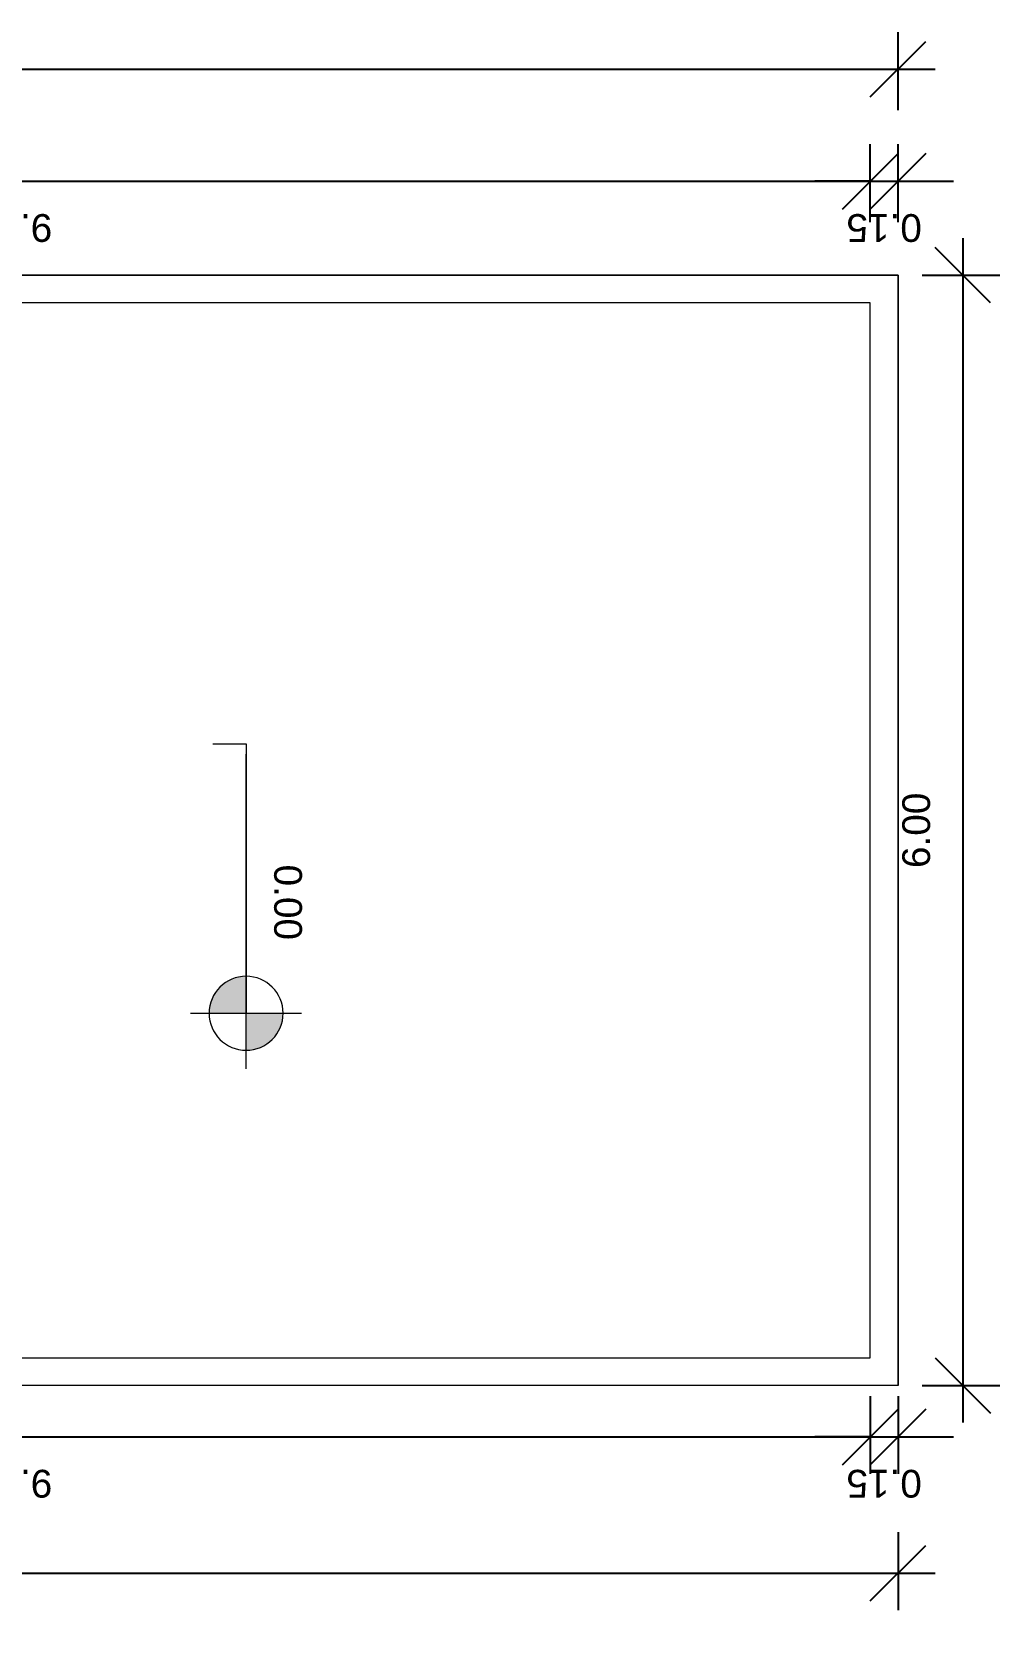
# Model space of a CAD drawing. Header units: centimetres. Extents: x 1481 to 8105, y -69 to 2574.
# Drawn here: x 4241 to 4764, y 1607 to 2474 of the extents above; entities that cross this region are included whole.
import ezdxf

# ---------------------------------------------------------------- set-up
doc = ezdxf.new("R2010")
doc.units = ezdxf.units.CM
for name, color, linetype, lineweight in [('A-ANNO-DIMS', 1, 'Continuous', 9), ('A-WALL', 250, 'Continuous', 9), ('C-TOPO', 7, 'Continuous', 9), ('G-ANNO-DIMS', 182, 'Continuous', 9)]:
    doc.layers.add(name, color=color, linetype=linetype, lineweight=lineweight)
doc.styles.add('Arial', font='arial.ttf', dxfattribs={"height": 15})
doc.dimstyles.new('Cotas_Planta_Baixa', dxfattribs={"dimscale": 30.48, "dimtxt": 15.303891, "dimasz": 0.984252, "dimexe": 0.656168, "dimexo": 0.0625, "dimgap": 0.574147, "dimtad": 1, "dimlfac": 0.01, "dimrnd": 0.01, "dimzin": 0, "dimdsep": 46, "dimtxsty": 'Arial', "dimblk1": 'OBLIQUE', "dimblk2": 'OBLIQUE', "dimsah": 1, "dimcen": 0.09, "dimdle": 0.656168, "dimazin": 0, "dimtfac": 1, "dimtdec": 4, "dimtix": 1, "dimtmove": 0, "dimatfit": 3, "dimfxl": 0.787402, "dimfxlon": 1, "dimtvp": 1, "dimtolj": 1, "dimtzin": 0, "dimarcsym": 2})

# ---------------------------------------------------------------- blocks, each defined once
blk = doc.blocks.new('Elevações de ponto - M_Cota de elevação - Alvo preenchido-23738-Planta Baixa')
at = {"layer": 'G-ANNO-DIMS'}
h = blk.add_hatch(color=256, dxfattribs=at)
edge = h.paths.add_edge_path(flags=0)
edge.add_line((0, 0), (-0.2, 0))
edge.add_arc((0, 0), 0.2, 90, 180, ccw=False)
edge.add_line((0, 0.2), (0, 0))
h = blk.add_hatch(color=256, dxfattribs=at)
edge = h.paths.add_edge_path(flags=0)
edge.add_line((0, 0), (0.2, 0))
edge.add_arc((0, 0), 0.2, 270, 360, ccw=False)
edge.add_line((0, -0.2), (0, 0))
for p, q in [((0, -0.3), (0, 0.3)), ((-0.3, 0), (1.4, 0))]:
    blk.add_line(p, q, dxfattribs=at)
blk.add_circle((0, 0), 0.2, dxfattribs=at)
blk = doc.blocks.new('_Oblique')
at = {"color": 0, "linetype": 'ByBlock', "lineweight": -2}
blk.add_line((-0.5, -0.5), (0.5, 0.5), dxfattribs=at)
blk = doc.blocks.new('*D245')
at = {"layer": 'A-ANNO-DIMS', "color": 0, "lineweight": -2, "transparency": 16777216}
for p, q in [((3769.32, 2371.76), (3769.32, 2413.85)), ((4694.32, 2371.76), (4694.32, 2413.85)), ((3749.32, 2393.85), (4714.32, 2393.85))]:
    blk.add_line(p, q, dxfattribs=at)
at = {"layer": 'Defpoints', "color": 0, "transparency": 16777216}
for p in [(4694.32, 2393.85), (3769.32, 2369.85), (4694.32, 2369.85)]:
    blk.add_point(p, dxfattribs=at)
at = {"layer": 'A-ANNO-DIMS', "color": 0, "lineweight": -2, "transparency": 16777216, "xscale": 29.99999999999999, "yscale": 29.99999999999999, "zscale": 29.99999999999999, "rotation": 180}
blk.add_blockref('_Oblique', (3769.32, 2393.85), dxfattribs=at)
at = {"layer": 'A-ANNO-DIMS', "color": 0, "lineweight": -2, "transparency": 16777216, "xscale": 29.99999999999999, "yscale": 29.99999999999999, "zscale": 29.99999999999999}
blk.add_blockref('_Oblique', (4694.32, 2393.85), dxfattribs=at)
at = {"layer": 'A-ANNO-DIMS', "color": 0, "transparency": 16777216, "insert": (4231.82, 2368.69), "char_height": 15, "width": 48.5957, "attachment_point": 5, "rotation": 180, "style": 'Arial'}
blk.add_mtext('\\A1;9.25', dxfattribs=at)
blk = doc.blocks.new('*D246')
at = {"layer": 'A-ANNO-DIMS', "color": 0, "lineweight": -2, "transparency": 16777216}
for p, q in [((4694.32, 2371.76), (4694.32, 2413.85)), ((4709.32, 2371.76), (4709.32, 2413.85)), ((4694.32, 2393.85), (4664.32, 2393.85)), ((4694.32, 2393.85), (4709.32, 2393.85)), ((4709.32, 2393.85), (4739.32, 2393.85))]:
    blk.add_line(p, q, dxfattribs=at)
at = {"layer": 'Defpoints', "color": 0, "transparency": 16777216}
for p in [(4709.32, 2393.85), (4694.32, 2369.85), (4709.32, 2369.85)]:
    blk.add_point(p, dxfattribs=at)
at = {"layer": 'A-ANNO-DIMS', "color": 0, "lineweight": -2, "transparency": 16777216, "xscale": 29.99999999999999, "yscale": 29.99999999999999, "zscale": 29.99999999999999}
blk.add_blockref('_Oblique', (4694.32, 2393.85), dxfattribs=at)
at = {"layer": 'A-ANNO-DIMS', "color": 0, "lineweight": -2, "transparency": 16777216, "xscale": 29.99999999999999, "yscale": 29.99999999999999, "zscale": 29.99999999999999, "rotation": 180}
blk.add_blockref('_Oblique', (4709.32, 2393.85), dxfattribs=at)
at = {"layer": 'A-ANNO-DIMS', "color": 0, "transparency": 16777216, "insert": (4701.82, 2368.69), "char_height": 15, "width": 48.5957, "attachment_point": 5, "rotation": 180, "style": 'Arial'}
blk.add_mtext('\\A1;0.15', dxfattribs=at)
blk = doc.blocks.new('*D247')
at = {"layer": 'A-ANNO-DIMS', "color": 0, "lineweight": -2, "transparency": 16777216}
for p, q in [((1709.32, 2432.35), (1709.32, 2474.44)), ((4709.32, 2432.35), (4709.32, 2474.44)), ((1689.32, 2454.44), (4729.32, 2454.44))]:
    blk.add_line(p, q, dxfattribs=at)
at = {"layer": 'Defpoints', "color": 0, "transparency": 16777216}
for p in [(4709.32, 2454.44), (1709.32, 2430.44), (4709.32, 2430.44)]:
    blk.add_point(p, dxfattribs=at)
at = {"layer": 'A-ANNO-DIMS', "color": 0, "lineweight": -2, "transparency": 16777216, "xscale": 29.99999999999999, "yscale": 29.99999999999999, "zscale": 29.99999999999999, "rotation": 180}
blk.add_blockref('_Oblique', (1709.32, 2454.44), dxfattribs=at)
at = {"layer": 'A-ANNO-DIMS', "color": 0, "lineweight": -2, "transparency": 16777216, "xscale": 29.99999999999999, "yscale": 29.99999999999999, "zscale": 29.99999999999999}
blk.add_blockref('_Oblique', (4709.32, 2454.44), dxfattribs=at)
at = {"layer": 'A-ANNO-DIMS', "color": 0, "transparency": 16777216, "insert": (3209.32, 2429.28), "char_height": 15, "width": 62.4399, "attachment_point": 5, "rotation": 180, "style": 'Arial'}
blk.add_mtext('\\A1;30.00', dxfattribs=at)
blk = doc.blocks.new('*D257')
at = {"layer": 'A-ANNO-DIMS', "color": 0, "lineweight": -2, "transparency": 16777216}
for p, q in [((3769.32, 1737.33), (3769.32, 1695.24)), ((4694.32, 1737.33), (4694.32, 1695.24)), ((3749.32, 1715.24), (4714.32, 1715.24))]:
    blk.add_line(p, q, dxfattribs=at)
at = {"layer": 'Defpoints', "color": 0, "transparency": 16777216}
for p in [(3769.32, 1739.24), (4694.32, 1739.24), (4694.32, 1715.24)]:
    blk.add_point(p, dxfattribs=at)
at = {"layer": 'A-ANNO-DIMS', "color": 0, "lineweight": -2, "transparency": 16777216, "xscale": 29.99999999999999, "yscale": 29.99999999999999, "zscale": 29.99999999999999, "rotation": 180}
blk.add_blockref('_Oblique', (3769.32, 1715.24), dxfattribs=at)
at = {"layer": 'A-ANNO-DIMS', "color": 0, "lineweight": -2, "transparency": 16777216, "xscale": 29.99999999999999, "yscale": 29.99999999999999, "zscale": 29.99999999999999}
blk.add_blockref('_Oblique', (4694.32, 1715.24), dxfattribs=at)
at = {"layer": 'A-ANNO-DIMS', "color": 0, "transparency": 16777216, "insert": (4231.82, 1690.08), "char_height": 15, "width": 48.5957, "attachment_point": 5, "rotation": 180, "style": 'Arial'}
blk.add_mtext('\\A1;9.25', dxfattribs=at)
blk = doc.blocks.new('*D258')
at = {"layer": 'A-ANNO-DIMS', "color": 0, "lineweight": -2, "transparency": 16777216}
for p, q in [((4694.32, 1737.33), (4694.32, 1695.24)), ((4709.32, 1737.33), (4709.32, 1695.24)), ((4694.32, 1715.24), (4664.32, 1715.24)), ((4694.32, 1715.24), (4709.32, 1715.24)), ((4709.32, 1715.24), (4739.32, 1715.24))]:
    blk.add_line(p, q, dxfattribs=at)
at = {"layer": 'Defpoints', "color": 0, "transparency": 16777216}
for p in [(4694.32, 1739.24), (4709.32, 1739.24), (4709.32, 1715.24)]:
    blk.add_point(p, dxfattribs=at)
at = {"layer": 'A-ANNO-DIMS', "color": 0, "lineweight": -2, "transparency": 16777216, "xscale": 29.99999999999999, "yscale": 29.99999999999999, "zscale": 29.99999999999999}
blk.add_blockref('_Oblique', (4694.32, 1715.24), dxfattribs=at)
at = {"layer": 'A-ANNO-DIMS', "color": 0, "lineweight": -2, "transparency": 16777216, "xscale": 29.99999999999999, "yscale": 29.99999999999999, "zscale": 29.99999999999999, "rotation": 180}
blk.add_blockref('_Oblique', (4709.32, 1715.24), dxfattribs=at)
at = {"layer": 'A-ANNO-DIMS', "color": 0, "transparency": 16777216, "insert": (4701.82, 1690.08), "char_height": 15, "width": 48.5957, "attachment_point": 5, "rotation": 180, "style": 'Arial'}
blk.add_mtext('\\A1;0.15', dxfattribs=at)
blk = doc.blocks.new('*D259')
at = {"layer": 'A-ANNO-DIMS', "color": 0, "lineweight": -2, "transparency": 16777216}
for p, q in [((1709.32, 1663.75), (1709.32, 1621.66)), ((4709.32, 1663.75), (4709.32, 1621.66)), ((1689.32, 1641.66), (4729.32, 1641.66))]:
    blk.add_line(p, q, dxfattribs=at)
at = {"layer": 'Defpoints', "color": 0, "transparency": 16777216}
for p in [(1709.32, 1665.66), (4709.32, 1665.66), (4709.32, 1641.66)]:
    blk.add_point(p, dxfattribs=at)
at = {"layer": 'A-ANNO-DIMS', "color": 0, "lineweight": -2, "transparency": 16777216, "xscale": 29.99999999999999, "yscale": 29.99999999999999, "zscale": 29.99999999999999, "rotation": 180}
blk.add_blockref('_Oblique', (1709.32, 1641.66), dxfattribs=at)
at = {"layer": 'A-ANNO-DIMS', "color": 0, "lineweight": -2, "transparency": 16777216, "xscale": 29.99999999999999, "yscale": 29.99999999999999, "zscale": 29.99999999999999}
blk.add_blockref('_Oblique', (4709.32, 1641.66), dxfattribs=at)
at = {"layer": 'A-ANNO-DIMS', "color": 0, "transparency": 16777216, "insert": (3209.32, 1616.5), "char_height": 15, "width": 62.4399, "attachment_point": 5, "rotation": 180, "style": 'Arial'}
blk.add_mtext('\\A1;30.00', dxfattribs=at)
blk = doc.blocks.new('*D285')
at = {"layer": 'A-ANNO-DIMS', "color": 0, "lineweight": -2, "transparency": 16777216}
for p, q in [((4744.39, 2363.06), (4744.39, 1723.06)), ((4722.29, 2343.06), (4764.39, 2343.06)), ((4722.29, 1743.06), (4764.39, 1743.06))]:
    blk.add_line(p, q, dxfattribs=at)
at = {"layer": 'Defpoints', "color": 0, "transparency": 16777216}
for p in [(4720.39, 2343.06), (4720.39, 1743.06), (4744.39, 1743.06)]:
    blk.add_point(p, dxfattribs=at)
at = {"layer": 'A-ANNO-DIMS', "color": 0, "lineweight": -2, "transparency": 16777216, "xscale": 29.99999999999999, "yscale": 29.99999999999999, "zscale": 29.99999999999999}
for p, rotation in [((4744.39, 2343.06), 90), ((4744.39, 1743.06), 270)]:
    blk.add_blockref('_Oblique', p, dxfattribs=dict(at, rotation=rotation))
at = {"layer": 'A-ANNO-DIMS', "color": 0, "transparency": 16777216, "insert": (4719.23, 2043.06), "char_height": 15, "width": 48.5957, "attachment_point": 5, "rotation": 90, "style": 'Arial'}
blk.add_mtext('\\A1;6.00', dxfattribs=at)

msp = doc.modelspace()

# ---------------------------------------------------------------- linework, layer by layer
at = {"layer": 'A-WALL'}
for p, q in [((2916.74, 2343.061), (4709.319, 2343.061)), ((4709.319, 2343.061), (4709.319, 1743.061)), ((4694.319, 2328.061), (2916.74, 2328.061)), ((4694.319, 1758.061), (4694.319, 2328.061)), ((3769.319, 1758.061), (4694.319, 1758.061)), ((4709.319, 1743.061), (3769.319, 1743.061))]:
    msp.add_line(p, q, dxfattribs=at)
at = {"layer": 'C-TOPO'}
for p, q in [((4709.319, 2343.061), (1709.319, 2343.061)), ((4709.319, 1743.061), (4709.319, 2343.061)), ((4709.319, 1743.061), (1709.319, 1743.061))]:
    msp.add_line(p, q, dxfattribs=at)
at = {"layer": 'G-ANNO-DIMS'}
for p, q in [((4338.943, 2089.749), (4356.947, 2089.749)), ((4356.947, 2089.749), (4356.947, 1944.211))]:
    msp.add_line(p, q, dxfattribs=at)

# ---------------------------------------------------------------- block references
at = {"layer": 'G-ANNO-DIMS', "extrusion": (0, 0, -1), "xscale": 99.99999999999993, "yscale": 99.99999999999993, "zscale": 99.99999999999993, "rotation": 90.00000000000006}
msp.add_blockref('Elevações de ponto - M_Cota de elevação - Alvo preenchido-23738-Planta Baixa', (-4356.947, 1944.211), dxfattribs=at)

# ---------------------------------------------------------------- texts
at = {"layer": 'G-ANNO-DIMS', "insert": (4387.127, 2024.565), "char_height": 15, "width": 48.8488, "attachment_point": 1, "rotation": 270, "line_spacing_factor": 0.941778, "style": 'Arial'}
msp.add_mtext('0.00', dxfattribs=at)

# ---------------------------------------------------------------- dimensions: what is measured, and where the dimension line sits
at = {"layer": 'A-ANNO-DIMS'}
for base, p1, p2, override, picture, middle in [((4709.319, 2454.445), (1709.319, 2430.445), (4709.319, 2430.445), {"dimtad": 4, "dimpost": '<>', "dimfxl": 3000}, '*D247', (3209.319, 2429.281)), ((4694.319, 2393.853), (3769.319, 2369.853), (4694.319, 2369.853), {"dimtad": 4, "dimpost": '<>', "dimfxl": 925}, '*D245', (4231.819, 2368.695)), ((4709.319, 2393.853), (4694.319, 2369.853), (4709.319, 2369.853), {"dimtad": 4, "dimpost": '<>', "dimfxl": 15}, '*D246', (4701.819, 2368.695)), ((4694.319, 1715.237), (3769.319, 1739.237), (4694.319, 1739.237), {"dimtad": 4, "dimpost": '<>', "dimfxl": 925}, '*D257', (4231.819, 1690.079)), ((4709.319, 1715.237), (4694.319, 1739.237), (4709.319, 1739.237), {"dimtad": 4, "dimpost": '<>', "dimfxl": 15}, '*D258', (4701.819, 1690.079)), ((4709.319, 1641.659), (1709.319, 1665.659), (4709.319, 1665.659), {"dimtad": 4, "dimpost": '<>', "dimfxl": 3000}, '*D259', (3209.319, 1616.495))]:
    dim = msp.add_linear_dim(base=base, p1=p1, p2=p2, dimstyle='Cotas_Planta_Baixa', override=override, dxfattribs=at)
    dim.commit()
    dim.dimension.update_dxf_attribs({"geometry": picture, "text_midpoint": middle})
dim = msp.add_linear_dim(base=(4744.387, 1743.061), p1=(4720.387, 2343.061), p2=(4720.387, 1743.061), angle=270, dimstyle='Cotas_Planta_Baixa', override={"dimpost": '<>', "dimfxl": 600}, dxfattribs=at)
dim.commit()
dim.dimension.update_dxf_attribs({"geometry": '*D285', "text_midpoint": (4719.228, 2043.061)})

doc.saveas('drawing.dxf')
